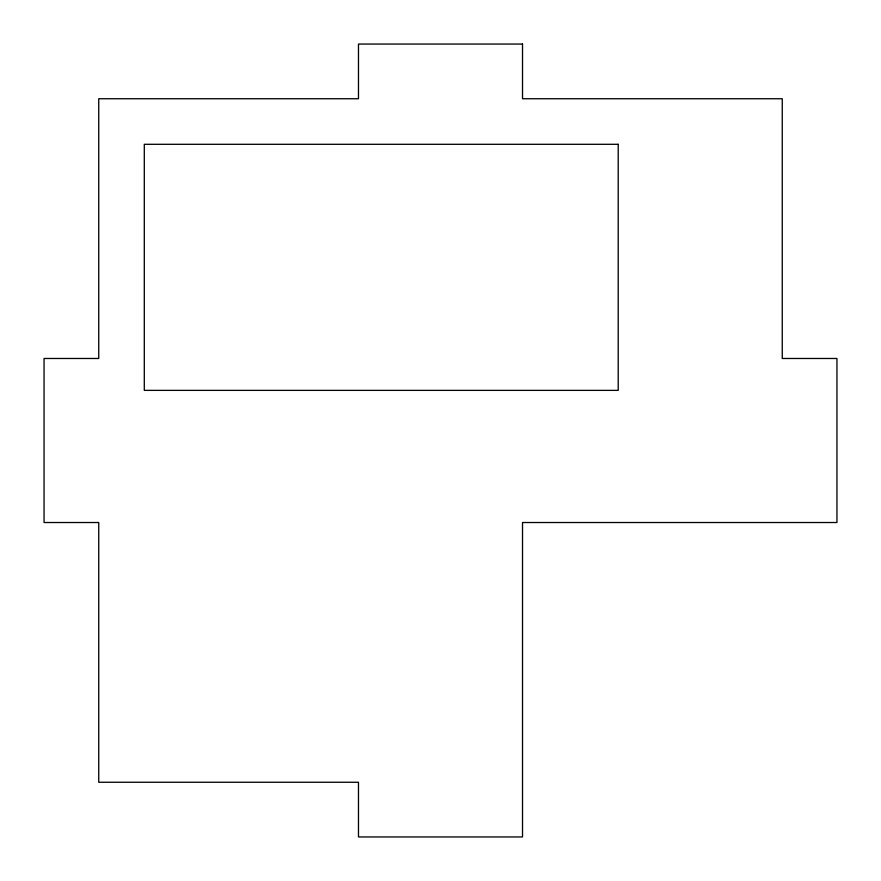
<?xml version="1.0" encoding="UTF-8"?>
<svg xmlns="http://www.w3.org/2000/svg" width="881" height="881" viewBox="0 0 881 881"><rect width="100%" height="100%" fill="white"/><g stroke="black" fill="none" stroke-linecap="round" stroke-linejoin="round"><path stroke-width="1.32" d="M522.521 44.05L358.479 44.05L358.479 98.738L98.738 98.738L98.738 358.479L44.05 358.479L44.05 522.521L98.738 522.521L98.738 782.262L358.479 782.262L358.479 836.95L522.521 836.95L522.521 522.521L836.95 522.521L836.95 358.479L782.262 358.479L782.262 98.738L522.521 98.738L522.521 44.05M618.22 144.297L144.297 144.297L144.297 390.371L618.22 390.371L618.22 144.297"/></g></svg>
